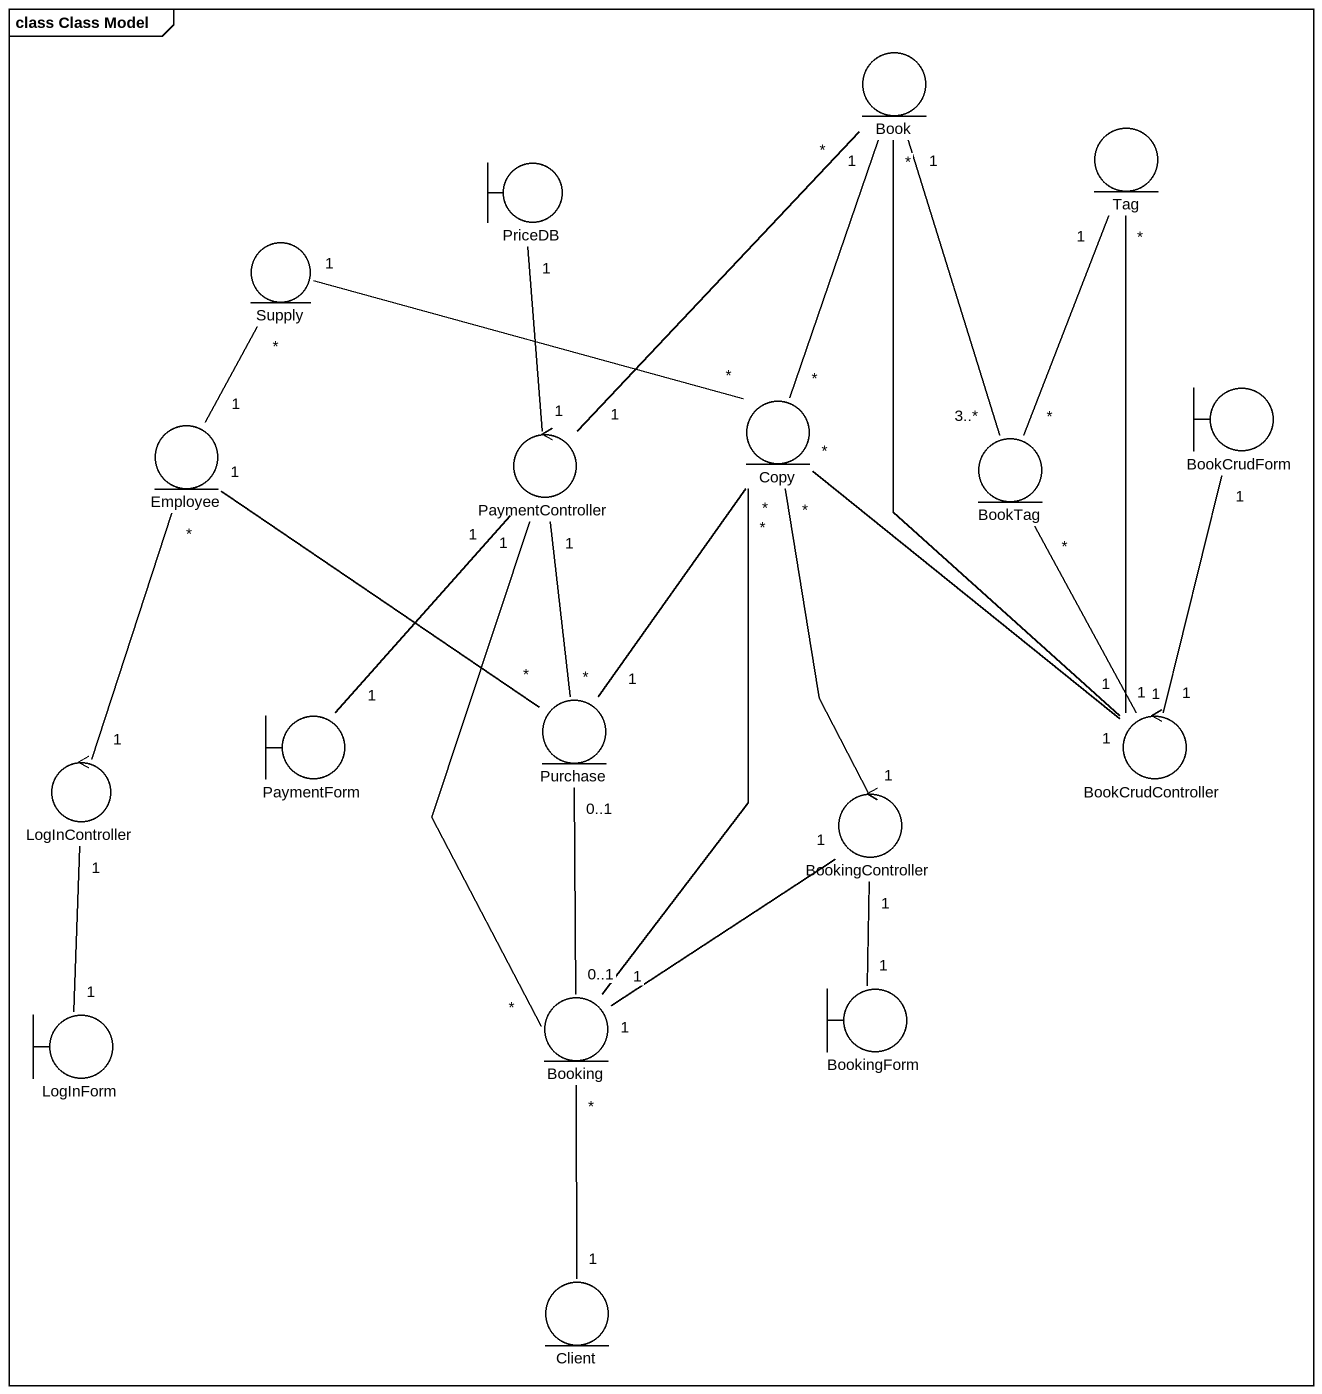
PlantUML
@startuml
mainframe class Class Model
entity Book
boundary PriceDB
entity Tag
entity Supply
entity Employee
control PaymentController
entity Copy
entity BookTag
boundary BookCrudForm
entity Purchase
control LogInController
boundary PaymentForm
control BookCrudController
control BookingController
boundary LogInForm
entity Booking
boundary BookingForm
entity Сlient
Supply "*" -- "1" Employee
Supply "1" -right- "*" Copy
PaymentController "1" -up- "*" Book
PaymentController "1" -up- "1" PriceDB
PaymentController "1" -- "*" Booking
Copy "*" -up- "1" Book
Copy "*" -- "1" Booking
BookTag "3..*" -up- "1" Book
BookTag "*" -up- "1" Tag
Purchase "*" -up- "1" Employee
Purchase "*" -up- "1" PaymentController
Purchase "1" -up- "*" Copy
LogInController "1" -up- "*" Employee
PaymentForm "1" -up- "1" PaymentController
BookCrudController "1" -up- "*" Book
BookCrudController "1" -up- "*" Tag
BookCrudController "1" -up- "*" Copy
BookCrudController "1" -up- "*" BookTag
BookCrudController "1" -up- "1" BookCrudForm
BookingController "1" -up- "*" Copy
BookingController "1" -- "1" Booking
LogInForm "1" -up- "1" LogInController
Booking "0..1" -up- "0..1" Purchase
BookingForm "1" -up- "1" BookingController
Сlient "1" -up- "*" Booking
@enduml
